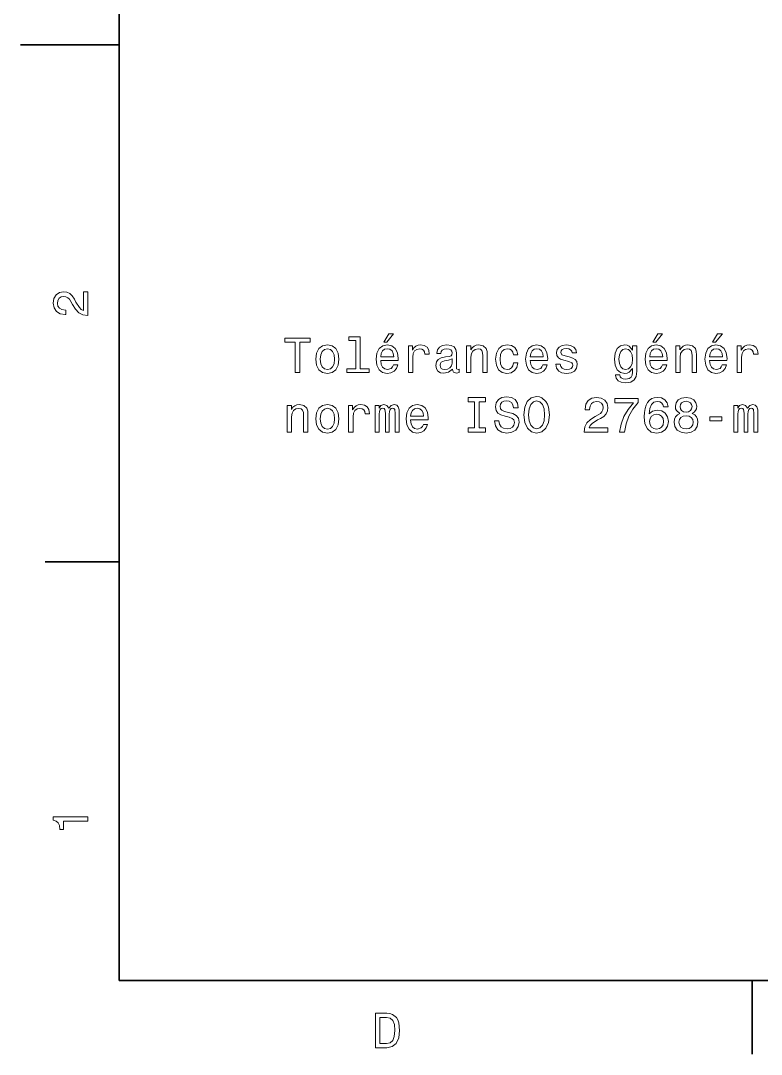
# Model space of a CAD drawing. Extents: x 0 to 297, y 0 to 210.
# Drawn here: x 0 to 75.2, y 2.5 to 107.4 of the extents above; entities that cross this region are included whole.
import ezdxf

# ---------------------------------------------------------------- set-up
doc = ezdxf.new("R2010")
doc.units = 0

msp = doc.modelspace()

# ---------------------------------------------------------------- linework, layer by layer
at = {"color": 7, "lineweight": 35}
for p, q in [((10, 200), (10, 10)), ((10, 10), (287, 10))]:
    msp.add_line(p, q, dxfattribs=at)
at = {"color": 7, "lineweight": 35, "ltscale": 0.25}
msp.add_line((10, 105), (0, 105), dxfattribs=at)
at = {"color": 7, "lineweight": 35, "ltscale": 0.1875}
for p, q in [((10, 52.5), (2.5, 52.5)), ((74.300003, 10), (74.300003, 2.5))]:
    msp.add_line(p, q, dxfattribs=at)
at = {"color": 7, "lineweight": 13}
for points in [[(6.833213, 77.519447), (6.833213, 79.925072), (6.399496, 79.925072), (6.399496, 78.023773), (6.162464, 78.129684), (5.965778, 78.311241), (5.607709, 78.871033), (5.456412, 79.168587), (5.239553, 79.501442), (4.987392, 79.738472), (4.689842, 79.874641), (4.351945, 79.925072), (3.928314, 79.839333), (3.595461, 79.602303), (3.383646, 79.239189), (3.307997, 78.770172), (3.393732, 78.286018), (3.630764, 77.91787), (4.009006, 77.680832), (4.508286, 77.600143), (4.578891, 77.600143), (4.578891, 78.059074), (4.538545, 78.059074), (4.195605, 78.104462), (3.943444, 78.240631), (3.782061, 78.457489), (3.726585, 78.744957), (3.777017, 79.03746), (3.903098, 79.254318), (4.099784, 79.395531), (4.346902, 79.445961), (4.578891, 79.41066), (4.775577, 79.314842), (4.947046, 79.153458), (5.098343, 78.931557), (5.259727, 78.634003), (5.572406, 78.139771), (5.90526, 77.791786), (6.308718, 77.585014), (6.818084, 77.519447)], [(36.883842, 74.799522), (37.181393, 74.799522), (37.882401, 75.656868), (37.388165, 75.656868)], [(64.208046, 74.799522), (64.5056, 74.799522), (65.206604, 75.656868), (64.712372, 75.656868)], [(70.28009, 74.799522), (70.577637, 74.799522), (71.278648, 75.656868), (70.784409, 75.656868)], [(27.891766, 71.723152), (28.355743, 71.723152), (28.355743, 74.799522), (29.414822, 74.799522), (29.414822, 75.223152), (26.827646, 75.223152), (26.827646, 74.799522), (27.891766, 74.799522)], [(29.984707, 73.074738), (30.065397, 72.459465), (30.297386, 72.005569), (30.665543, 71.723152), (31.159779, 71.627335), (31.648972, 71.723152), (32.017128, 72.000526), (32.249115, 72.454422), (32.33485, 73.074738), (32.249115, 73.69001), (32.017128, 74.148941), (31.648972, 74.426323), (31.159779, 74.527184), (30.665543, 74.426323), (30.297386, 74.143898), (30.065397, 73.69001)], [(34.034416, 74.970993), (34.034416, 72.096352), (33.121593, 72.096352), (33.121593, 71.723152), (35.386002, 71.723152), (35.386002, 72.096352), (34.478222, 72.096352), (34.478222, 75.344193), (33.338451, 75.344193), (33.338451, 74.970993)], [(36.576202, 72.948654), (38.351421, 72.948654), (38.356464, 73.155426), (38.275772, 73.735397), (38.053871, 74.169121), (37.700844, 74.431366), (37.231823, 74.527184), (36.772892, 74.426323), (36.419865, 74.143898), (36.192921, 73.684967), (36.112228, 73.079781), (36.187878, 72.459465), (36.414822, 72.005569), (36.762802, 71.723152), (37.216694, 71.627335), (37.610065, 71.692894), (37.932831, 71.864365), (38.169865, 72.136696), (38.30603, 72.499809), (37.867271, 72.499809), (37.776493, 72.29808), (37.64537, 72.146782), (37.272171, 72.025749), (36.984707, 72.081223), (36.767845, 72.257736), (36.626637, 72.545197), (36.576202, 72.933525)], [(39.390327, 71.723152), (39.834129, 71.723152), (39.834129, 73.271423), (39.879517, 73.644623), (40.015686, 73.911911), (40.237587, 74.073296), (40.535137, 74.128769), (40.757042, 74.093468), (40.923466, 73.992607), (41.02433, 73.821136), (41.059635, 73.589149), (41.508484, 73.589149), (41.447964, 73.99765), (41.281536, 74.290154), (41.004158, 74.466667), (40.625916, 74.527184), (40.368713, 74.486839), (40.146809, 74.385979), (39.950123, 74.214508), (39.793785, 73.982521), (39.793785, 74.431366), (39.390327, 74.431366)], [(43.868713, 72.07618), (43.868713, 72.06105), (43.893929, 71.88958), (43.969574, 71.768539), (44.2873, 71.672722), (44.534416, 71.713066), (44.534416, 72.056007), (44.428513, 72.040878), (44.2873, 72.106438), (44.262085, 72.308167), (44.262085, 73.710182), (44.201565, 74.068253), (44.025055, 74.320412), (43.717415, 74.47171), (43.283699, 74.527184), (42.860069, 74.466667), (42.547386, 74.295197), (42.3507, 74.027908), (42.285141, 73.674881), (42.285141, 73.644623), (42.683556, 73.644623), (42.718857, 73.856438), (42.829807, 74.007736), (43.011364, 74.098511), (43.26857, 74.133812), (43.515686, 74.108597), (43.6922, 74.032951), (43.798107, 73.901825), (43.833412, 73.720268), (43.813236, 73.508453), (43.732544, 73.40255), (43.530815, 73.352112), (43.152573, 73.311768), (42.718857, 73.220993), (42.411221, 73.059608), (42.229664, 72.807449), (42.174187, 72.43425), (42.224621, 72.101395), (42.380959, 71.854279), (42.633121, 71.697937), (42.981102, 71.642464), (43.450127, 71.748367)], [(45.295944, 71.723152), (45.73975, 71.723152), (45.73975, 73.286552), (45.785141, 73.644623), (45.931393, 73.906868), (46.158337, 74.068253), (46.46093, 74.128769), (46.703007, 74.078339), (46.854301, 73.942169), (46.929951, 73.715225), (46.95517, 73.412636), (46.95517, 71.723152), (47.398972, 71.723152), (47.398972, 73.50341), (47.378799, 73.861481), (47.288021, 74.159035), (46.990471, 74.431366), (46.526493, 74.527184), (46.269287, 74.491882), (46.052429, 74.396065), (45.865829, 74.23468), (45.719574, 74.017822), (45.719574, 74.431366), (45.295944, 74.431366)], [(50.056755, 73.533669), (50.495514, 73.533669), (50.404736, 73.937126), (50.187878, 74.254852), (49.849983, 74.451538), (49.411221, 74.527184), (48.927071, 74.426323), (48.558914, 74.143898), (48.326927, 73.684967), (48.246235, 73.069695), (48.321884, 72.459465), (48.548828, 72.005569), (48.906898, 71.723152), (49.396091, 71.627335), (49.829811, 71.70298), (50.167706, 71.914795), (50.399693, 72.24765), (50.500557, 72.691452), (50.076927, 72.691452), (50.001278, 72.409035), (49.860069, 72.197212), (49.65834, 72.066093), (49.411221, 72.025749), (49.103584, 72.091309), (48.881683, 72.293037), (48.745514, 72.62085), (48.700127, 73.084824), (48.745514, 73.538712), (48.886726, 73.866524), (49.11367, 74.068253), (49.411221, 74.138855), (49.67347, 74.093468), (49.870155, 73.977478), (50.001278, 73.785835)], [(51.756321, 72.948654), (53.531536, 72.948654), (53.536579, 73.155426), (53.455887, 73.735397), (53.233986, 74.169121), (52.880959, 74.431366), (52.411942, 74.527184), (51.953007, 74.426323), (51.599983, 74.143898), (51.373035, 73.684967), (51.292343, 73.079781), (51.367992, 72.459465), (51.594936, 72.005569), (51.942921, 71.723152), (52.396812, 71.627335), (52.790184, 71.692894), (53.112949, 71.864365), (53.349983, 72.136696), (53.486145, 72.499809), (53.047386, 72.499809), (52.956608, 72.29808), (52.825485, 72.146782), (52.452286, 72.025749), (52.164822, 72.081223), (51.947964, 72.257736), (51.806755, 72.545197), (51.756321, 72.933525)], [(55.730385, 73.301682), (55.301708, 73.40255), (54.983986, 73.518539), (54.878078, 73.755569), (54.908337, 73.921997), (55.014244, 74.043037), (55.185715, 74.118683), (55.432831, 74.148941), (55.669865, 74.118683), (55.856464, 74.027908), (55.977501, 73.891739), (56.027931, 73.710182), (56.461651, 73.710182), (56.461651, 73.720268), (56.386002, 74.04808), (56.17923, 74.305283), (55.856464, 74.466667), (55.432831, 74.527184), (55.004158, 74.466667), (54.691479, 74.30024), (54.494793, 74.053123), (54.434273, 73.74044), (54.47966, 73.437851), (54.620872, 73.226036), (54.852859, 73.074738), (55.190758, 72.968826), (55.684994, 72.847794), (55.987587, 72.72171), (56.068279, 72.62085), (56.098541, 72.469551), (56.05315, 72.282951), (55.932114, 72.141739), (55.735428, 72.050964), (55.473179, 72.020706), (55.195801, 72.050964), (54.994072, 72.156868), (54.857903, 72.328339), (54.802429, 72.565369), (54.373756, 72.565369), (54.444359, 72.161911), (54.651131, 71.869408), (54.978943, 71.692894), (55.432831, 71.627335), (55.906898, 71.692894), (56.254879, 71.869408), (56.466694, 72.151825), (56.542343, 72.519981), (56.48687, 72.837708), (56.330528, 73.054565), (56.073322, 73.195778)], [(62.584129, 71.844193), (62.584129, 74.431366), (62.160496, 74.431366), (62.160496, 73.992607), (61.812515, 74.391022), (61.600697, 74.491882), (61.363667, 74.527184), (60.934994, 74.426323), (60.602139, 74.143898), (60.385281, 73.69001), (60.309631, 73.079781), (60.385281, 72.464508), (60.602139, 72.010612), (60.934994, 71.723152), (61.363667, 71.627335), (61.60574, 71.662636), (61.807472, 71.75341), (62.160496, 72.136696), (62.160496, 71.75341), (62.120152, 71.450821), (62.009201, 71.233955), (61.797382, 71.10788), (61.47966, 71.062492), (61.202282, 71.092751), (61.005596, 71.168396), (60.889603, 71.299522), (60.854301, 71.476036), (60.425625, 71.476036), (60.425625, 71.455864), (60.491188, 71.133095), (60.692917, 70.891022), (61.015682, 70.73468), (61.454445, 70.679207), (61.978939, 70.754852), (62.326923, 70.966667), (62.523609, 71.334824)], [(63.90041, 72.948654), (65.675629, 72.948654), (65.680664, 73.155426), (65.599976, 73.735397), (65.378075, 74.169121), (65.025047, 74.431366), (64.55603, 74.527184), (64.097092, 74.426323), (63.744068, 74.143898), (63.517124, 73.684967), (63.436432, 73.079781), (63.512081, 72.459465), (63.739025, 72.005569), (64.087006, 71.723152), (64.540894, 71.627335), (64.934273, 71.692894), (65.257034, 71.864365), (65.494064, 72.136696), (65.630234, 72.499809), (65.191475, 72.499809), (65.100693, 72.29808), (64.969574, 72.146782), (64.596375, 72.025749), (64.308914, 72.081223), (64.092056, 72.257736), (63.95084, 72.545197), (63.90041, 72.933525)], [(66.548103, 71.723152), (66.991905, 71.723152), (66.991905, 73.286552), (67.037292, 73.644623), (67.183548, 73.906868), (67.410492, 74.068253), (67.713089, 74.128769), (67.955162, 74.078339), (68.106461, 73.942169), (68.182114, 73.715225), (68.207321, 73.412636), (68.207321, 71.723152), (68.651131, 71.723152), (68.651131, 73.50341), (68.630951, 73.861481), (68.540176, 74.159035), (68.24263, 74.431366), (67.778656, 74.527184), (67.521446, 74.491882), (67.304588, 74.396065), (67.117989, 74.23468), (66.971733, 74.017822), (66.971733, 74.431366), (66.548103, 74.431366)], [(69.972458, 72.948654), (71.747665, 72.948654), (71.752716, 73.155426), (71.67202, 73.735397), (71.450119, 74.169121), (71.097092, 74.431366), (70.628075, 74.527184), (70.169144, 74.426323), (69.816116, 74.143898), (69.589172, 73.684967), (69.508476, 73.079781), (69.584122, 72.459465), (69.811066, 72.005569), (70.159058, 71.723152), (70.612946, 71.627335), (71.006317, 71.692894), (71.329086, 71.864365), (71.566116, 72.136696), (71.702286, 72.499809), (71.263519, 72.499809), (71.172745, 72.29808), (71.041618, 72.146782), (70.668419, 72.025749), (70.380951, 72.081223), (70.164093, 72.257736), (70.022888, 72.545197), (69.972458, 72.933525)], [(72.786575, 71.723152), (73.230377, 71.723152), (73.230377, 73.271423), (73.275772, 73.644623), (73.411934, 73.911911), (73.633835, 74.073296), (73.931381, 74.128769), (74.15329, 74.093468), (74.319717, 73.992607), (74.420578, 73.821136), (74.455887, 73.589149), (74.904724, 73.589149), (74.844208, 73.99765), (74.67778, 74.290154), (74.400406, 74.466667), (74.022163, 74.527184), (73.764961, 74.486839), (73.54306, 74.385979), (73.346375, 74.214508), (73.190033, 73.982521), (73.190033, 74.431366), (72.786575, 74.431366)], [(30.438597, 73.079781), (30.483986, 73.533669), (30.625196, 73.861481), (30.852142, 74.06321), (31.159779, 74.133812), (31.462372, 74.06321), (31.689318, 73.866524), (31.830528, 73.533669), (31.880959, 73.079781), (31.830528, 72.62085), (31.689318, 72.287994), (31.462372, 72.086266), (31.159779, 72.020706), (30.852142, 72.086266), (30.625196, 72.287994), (30.483986, 72.62085)], [(36.576202, 73.321854), (36.63168, 73.669838), (36.767845, 73.92704), (36.974621, 74.083382), (37.246956, 74.138855), (37.514244, 74.083382), (37.721016, 73.92704), (37.847099, 73.669838), (37.892487, 73.321854)], [(51.756321, 73.321854), (51.811798, 73.669838), (51.947964, 73.92704), (52.154736, 74.083382), (52.427071, 74.138855), (52.694359, 74.083382), (52.901131, 73.92704), (53.027214, 73.669838), (53.072601, 73.321854)], [(60.768566, 73.079781), (60.813953, 73.528625), (60.950123, 73.861481), (61.161938, 74.058167), (61.444359, 74.128769), (61.741909, 74.058167), (61.96381, 73.861481), (62.099979, 73.528625), (62.15041, 73.079781), (62.099979, 72.62085), (61.96381, 72.293037), (61.741909, 72.091309), (61.444359, 72.025749), (61.161938, 72.091309), (60.950123, 72.293037), (60.813953, 72.625893)], [(63.90041, 73.321854), (63.955883, 73.669838), (64.092056, 73.92704), (64.298828, 74.083382), (64.571159, 74.138855), (64.838455, 74.083382), (65.045227, 73.92704), (65.171303, 73.669838), (65.21669, 73.321854)], [(69.972458, 73.321854), (70.027924, 73.669838), (70.164093, 73.92704), (70.370865, 74.083382), (70.643204, 74.138855), (70.910492, 74.083382), (71.117264, 73.92704), (71.243347, 73.669838), (71.288734, 73.321854)], [(43.818279, 72.67128), (43.757759, 72.409035), (43.596378, 72.207298), (43.354301, 72.07618), (43.056755, 72.030792), (42.865112, 72.056007), (42.728943, 72.136696), (42.643208, 72.277908), (42.617992, 72.474594), (42.638165, 72.651108), (42.718857, 72.777184), (43.041622, 72.918396), (43.450127, 72.978912), (43.818279, 73.099953)], [(48.579086, 66.831223), (48.120155, 66.831223), (48.221016, 66.296638), (48.473183, 65.903267), (48.861511, 65.666237), (49.386002, 65.580505), (49.905457, 65.661194), (50.293785, 65.883095), (50.540901, 66.231079), (50.631683, 66.69001), (50.556034, 67.103554), (50.344215, 67.37085), (50.001278, 67.547363), (49.542343, 67.678482), (49.148972, 67.774307), (48.891769, 67.885254), (48.745514, 68.046638), (48.700127, 68.298798), (48.745514, 68.525749), (48.87664, 68.69722), (49.078369, 68.81321), (49.355743, 68.853554), (49.638168, 68.803123), (49.860069, 68.666954), (50.006321, 68.44001), (50.076927, 68.132378), (50.535858, 68.132378), (50.535858, 68.142464), (50.45517, 68.616524), (50.21814, 68.969551), (49.84494, 69.191452), (49.340614, 69.267097), (48.886726, 69.191452), (48.533699, 68.979637), (48.306755, 68.651825), (48.226063, 68.228195), (48.291626, 67.849953), (48.483269, 67.592751), (48.785858, 67.42128), (49.199406, 67.290154), (49.607906, 67.174164), (49.915543, 67.06321), (50.102142, 66.901825), (50.167706, 66.63958), (50.107185, 66.372292), (49.950844, 66.170563), (49.713814, 66.044479), (49.406178, 66.004135), (49.06324, 66.059608), (48.800987, 66.220993), (48.634563, 66.483238)], [(51.115829, 67.426323), (51.206608, 66.63958), (51.468857, 66.059608), (51.877357, 65.701538), (52.411942, 65.580505), (52.941479, 65.701538), (53.355026, 66.059608), (53.612228, 66.63958), (53.70805, 67.426323), (53.612228, 68.208023), (53.501278, 68.525749), (53.355026, 68.787994), (52.941479, 69.146065), (52.689316, 69.236839), (52.411942, 69.272141), (51.872314, 69.146065), (51.463814, 68.793037), (51.206608, 68.213066)], [(27.079807, 65.676323), (27.523611, 65.676323), (27.523611, 67.239723), (27.569, 67.597794), (27.715254, 67.860039), (27.9422, 68.021423), (28.244793, 68.08194), (28.486868, 68.031509), (28.638165, 67.89534), (28.713812, 67.668396), (28.739029, 67.365807), (28.739029, 65.676323), (29.182833, 65.676323), (29.182833, 67.456581), (29.162661, 67.814651), (29.071882, 68.112206), (28.774332, 68.384537), (28.310354, 68.480354), (28.05315, 68.445053), (27.83629, 68.349236), (27.649693, 68.187851), (27.503437, 67.970993), (27.503437, 68.384537), (27.079807, 68.384537)], [(29.984707, 67.027908), (30.065397, 66.412636), (30.297386, 65.95874), (30.665543, 65.676323), (31.159779, 65.580505), (31.648972, 65.676323), (32.017128, 65.953697), (32.249115, 66.407593), (32.33485, 67.027908), (32.249115, 67.643181), (32.017128, 68.102112), (31.648972, 68.379494), (31.159779, 68.480354), (30.665543, 68.379494), (30.297386, 68.097069), (30.065397, 67.643181)], [(33.318279, 65.676323), (33.762085, 65.676323), (33.762085, 67.224594), (33.807472, 67.597794), (33.943642, 67.865082), (34.165543, 68.026466), (34.463093, 68.08194), (34.684994, 68.046638), (34.851421, 67.945778), (34.952286, 67.774307), (34.987587, 67.54232), (35.436436, 67.54232), (35.375916, 67.950821), (35.209488, 68.243324), (34.932114, 68.419838), (34.553871, 68.480354), (34.296665, 68.44001), (34.074764, 68.339149), (33.878078, 68.167679), (33.721737, 67.935692), (33.721737, 68.384537), (33.318279, 68.384537)], [(36.011364, 65.676323), (36.419865, 65.676323), (36.419865, 67.486839), (36.44508, 67.759178), (36.520729, 67.955864), (36.636723, 68.071854), (36.788021, 68.117249), (36.909058, 68.076897), (36.98975, 67.976036), (37.030094, 67.804565), (37.045227, 67.577621), (37.045227, 65.676323), (37.428513, 65.676323), (37.428513, 67.486839), (37.453728, 67.754135), (37.529373, 67.950821), (37.650414, 68.071854), (37.801708, 68.117249), (37.922745, 68.076897), (38.003437, 67.976036), (38.053871, 67.577621), (38.053871, 65.676323), (38.462372, 65.676323), (38.462372, 67.547363), (38.437157, 67.935692), (38.356464, 68.233238), (38.19508, 68.414795), (37.932831, 68.480354), (37.625198, 68.379494), (37.388165, 68.086983), (37.201565, 68.374451), (36.888885, 68.480354), (36.601421, 68.379494), (36.404736, 68.097069), (36.404736, 68.384537), (36.011364, 68.384537)], [(39.612228, 66.901825), (41.387444, 66.901825), (41.392487, 67.108597), (41.311794, 67.688568), (41.089893, 68.122292), (40.73687, 68.384537), (40.267845, 68.480354), (39.808914, 68.379494), (39.455887, 68.097069), (39.228943, 67.638138), (39.148251, 67.032951), (39.2239, 66.412636), (39.450844, 65.95874), (39.798828, 65.676323), (40.252716, 65.580505), (40.646088, 65.646065), (40.968857, 65.817535), (41.205887, 66.089867), (41.342056, 66.45298), (40.903294, 66.45298), (40.812515, 66.251251), (40.681393, 66.099953), (40.308193, 65.97892), (40.020729, 66.034393), (39.803871, 66.210907), (39.662659, 66.498367), (39.612228, 66.886696)], [(46.107903, 66.099953), (45.462372, 66.099953), (45.462372, 65.676323), (47.217415, 65.676323), (47.217415, 66.099953), (46.571884, 66.099953), (46.571884, 68.752693), (47.217415, 68.752693), (47.217415, 69.176323), (45.462372, 69.176323), (45.462372, 68.752693), (46.107903, 68.752693)], [(51.599983, 67.426323), (51.655457, 68.036552), (51.821884, 68.485397), (52.079086, 68.757736), (52.411942, 68.853554), (52.73975, 68.757736), (52.996956, 68.480354), (53.163383, 68.031509), (53.2239, 67.426323), (53.163383, 66.816093), (52.996956, 66.367249), (52.73975, 66.09491), (52.411942, 66.004135), (52.079086, 66.09491), (51.821884, 66.367249), (51.655457, 66.81105)], [(57.253437, 65.676323), (59.659058, 65.676323), (59.659058, 66.110039), (57.757759, 66.110039), (57.863667, 66.347069), (58.045223, 66.543755), (58.605022, 66.901825), (58.902573, 67.053123), (59.235424, 67.269981), (59.472458, 67.522141), (59.608624, 67.819695), (59.659058, 68.157593), (59.573322, 68.581223), (59.336288, 68.914078), (58.973179, 69.125893), (58.504158, 69.201538), (58.020008, 69.115807), (57.651852, 68.878769), (57.414818, 68.500534), (57.334129, 68.001251), (57.334129, 67.930649), (57.79306, 67.930649), (57.79306, 67.970993), (57.838451, 68.313934), (57.974617, 68.566093), (58.191475, 68.727478), (58.478943, 68.782951), (58.77145, 68.732521), (58.988308, 68.606438), (59.129517, 68.409752), (59.179951, 68.162636), (59.144646, 67.930649), (59.048824, 67.733963), (58.887444, 67.562492), (58.665539, 67.411194), (58.367989, 67.249809), (57.873756, 66.937126), (57.525772, 66.604279), (57.319, 66.200821), (57.253437, 65.691452)], [(60.818996, 65.676323), (61.328365, 65.676323), (61.494789, 66.508453), (61.787296, 67.28511), (62.200844, 68.006294), (62.740467, 68.682083), (62.740467, 69.100677), (60.33989, 69.100677), (60.33989, 68.641739), (62.256317, 68.641739), (61.701561, 67.960907), (61.282974, 67.249809), (60.990467, 66.493324)], [(65.766403, 68.233238), (65.670578, 68.641739), (65.448685, 68.944336), (65.105743, 69.135979), (64.661942, 69.201538), (64.364388, 69.166237), (64.107178, 69.070412), (63.880238, 68.914078), (63.688595, 68.692169), (63.537296, 68.414795), (63.426346, 68.076897), (63.35574, 67.678482), (63.335567, 67.229637), (63.41626, 66.513496), (63.663376, 65.994049), (64.061798, 65.681366), (64.606461, 65.575455), (65.095657, 65.666237), (65.468857, 65.903267), (65.710922, 66.276466), (65.796661, 66.750534), (65.710922, 67.229637), (65.478943, 67.597794), (65.120865, 67.829781), (64.677063, 67.910477), (64.19796, 67.809608), (63.83989, 67.522141), (63.915539, 68.076897), (64.07692, 68.475311), (64.324036, 68.712349), (64.666977, 68.793037), (64.919144, 68.752693), (65.110779, 68.646782), (65.236862, 68.470268), (65.302429, 68.233238)], [(66.96669, 67.562492), (66.709488, 67.42128), (66.532974, 67.224594), (66.422028, 66.977478), (66.386719, 66.679924), (66.467407, 66.231079), (66.699402, 65.883095), (67.077637, 65.661194), (67.592056, 65.575455), (68.101418, 65.661194), (68.47966, 65.883095), (68.711647, 66.231079), (68.797379, 66.679924), (68.757034, 66.977478), (68.651131, 67.224594), (68.469574, 67.42128), (68.217407, 67.562492), (68.419144, 67.683525), (68.560349, 67.849953), (68.646088, 68.051682), (68.676346, 68.298798), (68.595657, 68.656868), (68.383835, 68.944336), (68.040894, 69.130936), (67.592056, 69.201538), (67.138161, 69.130936), (66.795219, 68.944336), (66.578362, 68.656868), (66.502716, 68.298798), (66.527931, 68.051682), (66.613663, 67.849953)], [(66.981819, 68.258453), (67.022171, 68.480354), (67.143204, 68.651825), (67.334846, 68.757736), (67.592056, 68.79808), (67.844208, 68.757736), (68.035858, 68.651825), (68.156891, 68.480354), (68.202286, 68.258453), (68.156891, 68.031509), (68.035858, 67.854996), (67.844208, 67.739006), (67.592056, 67.703697), (67.334846, 67.744049), (67.143204, 67.854996), (67.022171, 68.031509)], [(72.443634, 65.676323), (72.852135, 65.676323), (72.852135, 67.486839), (72.87735, 67.759178), (72.953003, 67.955864), (73.068993, 68.071854), (73.220291, 68.117249), (73.341324, 68.076897), (73.42202, 67.976036), (73.462372, 67.804565), (73.477493, 67.577621), (73.477493, 65.676323), (73.860779, 65.676323), (73.860779, 67.486839), (73.886002, 67.754135), (73.961647, 67.950821), (74.082687, 68.071854), (74.233978, 68.117249), (74.355019, 68.076897), (74.435715, 67.976036), (74.486145, 67.577621), (74.486145, 65.676323), (74.894638, 65.676323), (74.894638, 67.547363), (74.869431, 67.935692), (74.788734, 68.233238), (74.62735, 68.414795), (74.365105, 68.480354), (74.057465, 68.379494), (73.820435, 68.086983), (73.633835, 68.374451), (73.321152, 68.480354), (73.033691, 68.379494), (72.837006, 68.097069), (72.837006, 68.384537), (72.443634, 68.384537)], [(30.438597, 67.032951), (30.483986, 67.486839), (30.625196, 67.814651), (30.852142, 68.01638), (31.159779, 68.086983), (31.462372, 68.01638), (31.689318, 67.819695), (31.830528, 67.486839), (31.880959, 67.032951), (31.830528, 66.57402), (31.689318, 66.241165), (31.462372, 66.039436), (31.159779, 65.973877), (30.852142, 66.039436), (30.625196, 66.241165), (30.483986, 66.57402)], [(39.612228, 67.275024), (39.667702, 67.623009), (39.803871, 67.880211), (40.010643, 68.036552), (40.282978, 68.092026), (40.55027, 68.036552), (40.757042, 67.880211), (40.883121, 67.623009), (40.928513, 67.275024)], [(65.307465, 66.745483), (65.251999, 66.427765), (65.110779, 66.185692), (64.883835, 66.024307), (64.601418, 65.973877), (64.303864, 66.024307), (64.07692, 66.180649), (63.930668, 66.422722), (63.885281, 66.74044), (63.935711, 67.053123), (64.07692, 67.290154), (64.308914, 67.441452), (64.62159, 67.496925), (64.893921, 67.441452), (65.110779, 67.295197), (65.251999, 67.058167)], [(66.870865, 66.69001), (66.91626, 66.957306), (67.062515, 67.159035), (67.289459, 67.290154), (67.592056, 67.335548), (67.889603, 67.290154), (68.116547, 67.159035), (68.262802, 66.957306), (68.313232, 66.69001), (68.262802, 66.40255), (68.116547, 66.185692), (67.889603, 66.044479), (67.592056, 65.999092), (67.289459, 66.044479), (67.062515, 66.185692), (66.91626, 66.40255)], [(70.017838, 66.831223), (71.238304, 66.831223), (71.238304, 67.229637), (70.017838, 67.229637)], [(6.833213, 26.159222), (6.833213, 26.618156), (3.307997, 26.618156), (3.307997, 26.275217), (3.615634, 26.184439), (3.822406, 26.002882), (3.943444, 25.725506), (3.98379, 25.34222), (4.341859, 25.34222), (4.341859, 26.159222)], [(37.194958, 6.666787), (36.029972, 6.666787), (36.029972, 3.166787), (37.194958, 3.166787), (37.744667, 3.277738), (38.153168, 3.615634), (38.405331, 4.165346), (38.496109, 4.916787), (38.415417, 5.683357), (38.314552, 5.985951), (38.173344, 6.228026), (37.764839, 6.555836), (37.497551, 6.636527)], [(37.159653, 6.248199), (37.542938, 6.17255), (37.805187, 5.940562), (37.961525, 5.527017), (38.011959, 4.916787), (37.956482, 4.326729), (37.800144, 3.913184), (37.532852, 3.666066), (37.159653, 3.585375), (36.498989, 3.585375), (36.498989, 6.248199)]]:
    msp.add_lwpolyline(points, close=True, dxfattribs=at)

doc.saveas('drawing.dxf')
